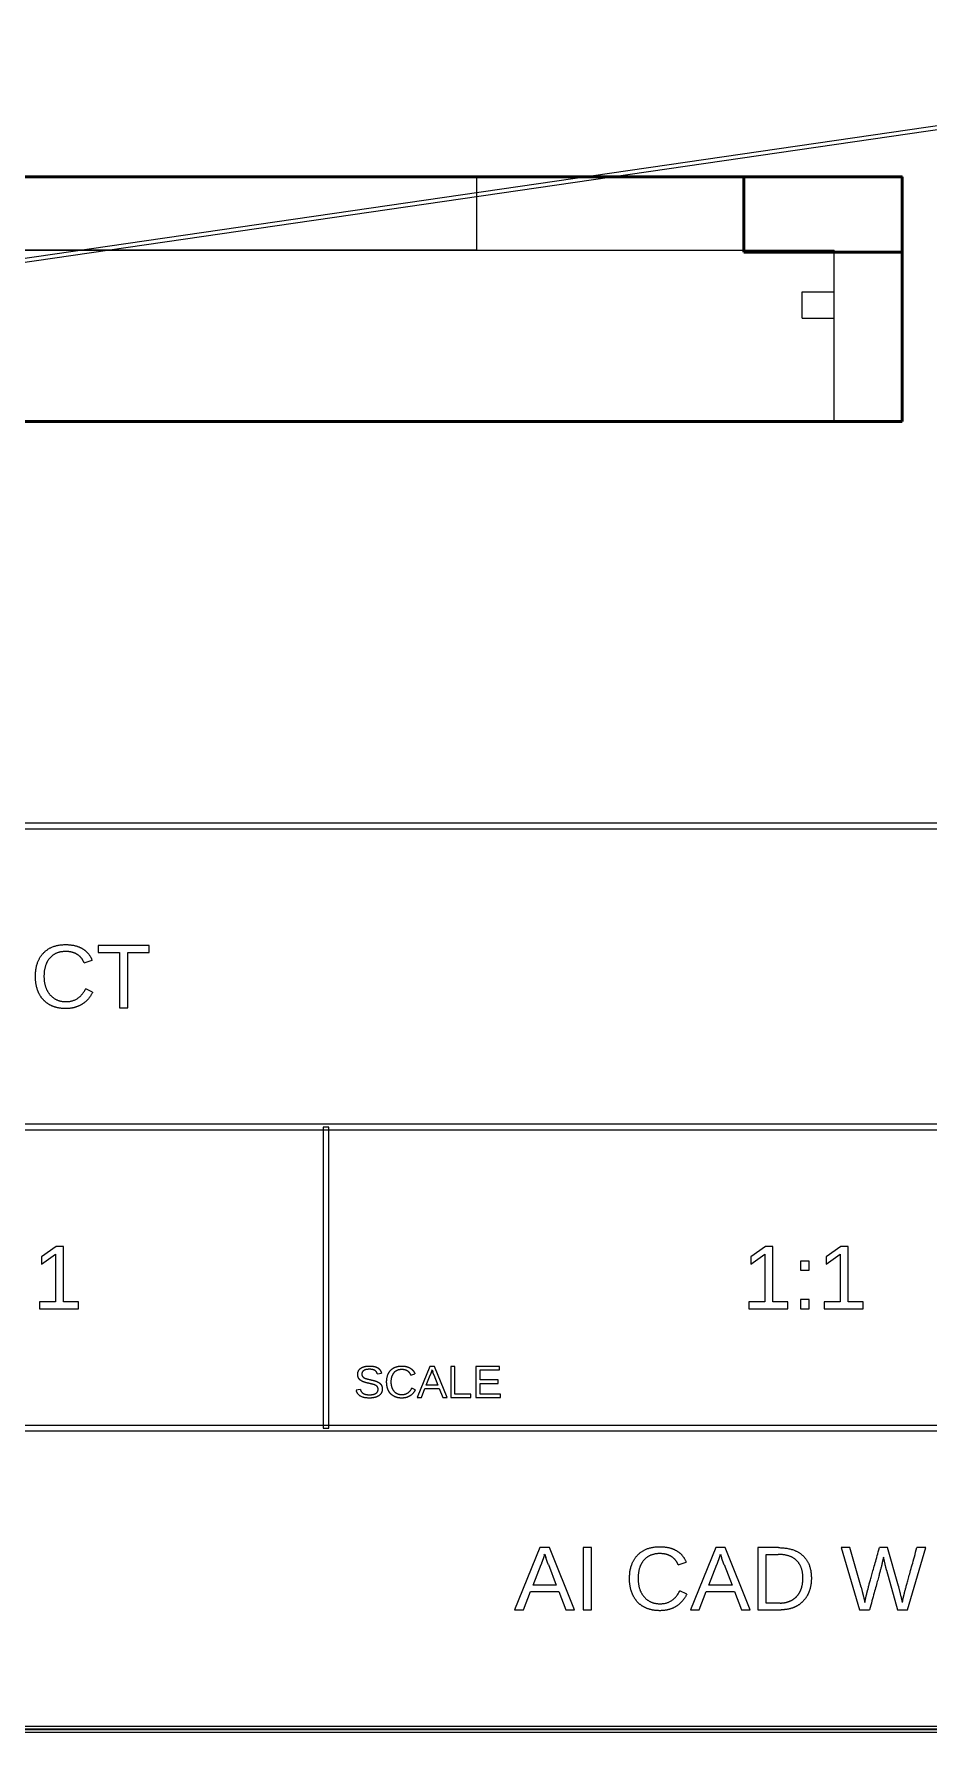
# Model space of a CAD drawing. Header units: millimetres. Extents: x 10 to 414, y 10 to 287.
# Drawn here: x 334.24 to 357.99, y 9.93 to 55.05 of the extents above; entities that cross this region are included whole.
import ezdxf

# ---------------------------------------------------------------- set-up
doc = ezdxf.new("R2010")
doc.units = ezdxf.units.MM
for name, color, linetype, lineweight in [('border', 7, 'Continuous', 35), ('dimensions', 7, 'Continuous', 13), ('hidden', 7, 'Continuous', 25), ('part', 7, 'Continuous', 50)]:
    doc.layers.add(name, color=color, linetype=linetype, lineweight=lineweight)

msp = doc.modelspace()

# ---------------------------------------------------------------- linework, layer by layer
at = {"layer": 'border'}
msp.add_line((10, 10), (410, 10), dxfattribs=at)
at = {"layer": 'dimensions'}
for p, q in [((374.993, 55.049), (321.882, 47.324)), ((321.896, 47.225), (375.007, 54.951)), ((410, 34.075), (240, 34.075)), ((240, 33.925), (410, 33.925)), ((335.942, 30.825), (335.942, 30.642)), ((337.299, 30.825), (335.942, 30.825)), ((337.299, 30.642), (337.299, 30.825)), ((335.569, 30.37), (335.781, 30.441)), ((335.942, 30.642), (336.509, 30.642)), ((336.509, 30.642), (336.509, 29.174)), ((336.732, 30.642), (337.299, 30.642)), ((336.732, 29.174), (336.732, 30.642)), ((335.796, 29.586), (335.614, 29.678)), ((336.509, 29.174), (336.732, 29.174)), ((410, 26.075), (240, 26.075)), ((240, 25.925), (410, 25.925)), ((341.925, 26), (341.925, 18)), ((342.075, 26), (341.925, 26)), ((342.075, 18), (342.075, 26)), ((334.827, 22.825), (334.437, 22.557)), ((334.437, 22.357), (334.81, 22.623)), ((334.81, 22.623), (334.81, 21.353)), ((335.022, 22.825), (334.827, 22.825)), ((335.022, 21.353), (335.022, 22.825)), ((353.67, 22.826), (353.28, 22.557)), ((353.28, 22.358), (353.653, 22.624)), ((353.653, 22.624), (353.653, 21.354)), ((353.865, 22.826), (353.67, 22.826)), ((353.865, 21.354), (353.865, 22.826)), ((355.672, 22.826), (355.281, 22.557)), ((355.281, 22.358), (355.654, 22.624)), ((355.654, 22.624), (355.654, 21.354)), ((355.866, 22.826), (355.672, 22.826)), ((355.866, 21.354), (355.866, 22.826)), ((334.437, 22.557), (334.437, 22.357)), ((353.28, 22.557), (353.28, 22.358)), ((354.603, 22.442), (354.603, 22.2)), ((354.831, 22.442), (354.603, 22.442)), ((354.603, 22.2), (354.831, 22.2)), ((354.831, 22.2), (354.831, 22.442)), ((355.281, 22.557), (355.281, 22.358)), ((334.389, 21.353), (334.389, 21.174)), ((334.81, 21.353), (334.389, 21.353)), ((335.424, 21.353), (335.022, 21.353)), ((335.424, 21.174), (335.424, 21.353)), ((353.232, 21.354), (353.232, 21.174)), ((353.653, 21.354), (353.232, 21.354)), ((354.267, 21.354), (353.865, 21.354)), ((354.267, 21.174), (354.267, 21.354)), ((354.603, 21.417), (354.603, 21.174)), ((354.831, 21.417), (354.603, 21.417)), ((354.831, 21.174), (354.831, 21.417)), ((355.233, 21.354), (355.233, 21.174)), ((355.654, 21.354), (355.233, 21.354)), ((356.268, 21.354), (355.866, 21.354)), ((356.268, 21.174), (356.268, 21.354)), ((334.389, 21.174), (335.424, 21.174)), ((353.232, 21.174), (354.267, 21.174)), ((354.603, 21.174), (354.831, 21.174)), ((355.233, 21.174), (356.268, 21.174)), ((343.361, 19.44), (343.471, 19.46)), ((344.253, 19.41), (344.359, 19.445)), ((344.752, 19.637), (344.415, 18.812)), ((344.66, 19.14), (344.765, 19.412)), ((344.879, 19.637), (344.752, 19.637)), ((344.809, 19.537), (344.814, 19.553)), ((344.814, 19.553), (344.83, 19.504)), ((344.863, 19.413), (344.969, 19.14)), ((345.211, 18.812), (344.879, 19.637)), ((345.311, 19.637), (345.311, 18.812)), ((345.423, 19.637), (345.311, 19.637)), ((345.423, 18.903), (345.423, 19.637)), ((345.979, 19.637), (345.979, 18.812)), ((346.605, 19.637), (345.979, 19.637)), ((346.091, 19.546), (346.605, 19.546)), ((346.091, 19.281), (346.091, 19.546)), ((346.605, 19.546), (346.605, 19.637)), ((342.908, 19.031), (342.8, 19.01)), ((344.367, 19.018), (344.275, 19.064)), ((344.531, 18.812), (344.626, 19.053)), ((344.626, 19.053), (345.002, 19.053)), ((344.969, 19.14), (344.66, 19.14)), ((345.002, 19.053), (345.096, 18.812)), ((346.57, 19.281), (346.091, 19.281)), ((346.091, 19.191), (346.57, 19.191)), ((346.091, 18.903), (346.091, 19.191)), ((346.57, 19.191), (346.57, 19.281)), ((344.415, 18.812), (344.531, 18.812)), ((345.096, 18.812), (345.211, 18.812)), ((345.311, 18.812), (345.84, 18.812)), ((345.84, 18.903), (345.423, 18.903)), ((345.84, 18.812), (345.84, 18.903)), ((345.979, 18.812), (346.629, 18.812)), ((346.629, 18.903), (346.091, 18.903)), ((346.629, 18.812), (346.629, 18.903)), ((410, 18.075), (240, 18.075)), ((240, 17.925), (410, 17.925)), ((341.925, 18), (342.075, 18)), ((347.681, 14.825), (347.008, 13.174)), ((347.936, 14.825), (347.681, 14.825)), ((347.795, 14.623), (347.806, 14.656)), ((347.806, 14.656), (347.837, 14.559)), ((348.599, 13.174), (347.936, 14.825)), ((348.825, 14.825), (348.825, 13.174)), ((349.049, 14.825), (348.825, 14.825)), ((349.049, 13.174), (349.049, 14.825)), ((351.352, 14.37), (351.564, 14.441)), ((352.349, 14.825), (351.675, 13.174)), ((352.603, 14.825), (352.349, 14.825)), ((352.463, 14.623), (352.473, 14.656)), ((352.473, 14.656), (352.505, 14.559)), ((353.267, 13.174), (352.603, 14.825)), ((353.468, 14.825), (353.468, 13.174)), ((354.014, 14.825), (353.468, 14.825)), ((353.692, 14.646), (354.01, 14.646)), ((353.692, 13.353), (353.692, 14.646)), ((355.682, 14.825), (356.168, 13.174)), ((355.915, 14.825), (355.682, 14.825)), ((356.212, 13.776), (355.915, 14.825)), ((356.913, 14.825), (356.699, 14.825)), ((357.201, 13.797), (356.913, 14.825)), ((357.442, 13.174), (357.928, 14.825)), ((357.928, 14.825), (357.695, 14.825)), ((347.497, 13.831), (347.708, 14.374)), ((347.903, 14.376), (348.115, 13.831)), ((352.165, 13.831), (352.376, 14.374)), ((352.571, 14.376), (352.783, 13.831)), ((356.889, 14.223), (357.175, 13.174)), ((347.24, 13.174), (347.429, 13.657)), ((347.429, 13.657), (348.182, 13.657)), ((348.115, 13.831), (347.497, 13.831)), ((348.182, 13.657), (348.371, 13.174)), ((351.579, 13.586), (351.396, 13.678)), ((351.907, 13.174), (352.097, 13.657)), ((352.097, 13.657), (352.849, 13.657)), ((352.783, 13.831), (352.165, 13.831)), ((352.849, 13.657), (353.038, 13.174)), ((347.008, 13.174), (347.24, 13.174)), ((348.371, 13.174), (348.599, 13.174)), ((348.825, 13.174), (349.049, 13.174)), ((351.675, 13.174), (351.907, 13.174)), ((353.038, 13.174), (353.267, 13.174)), ((353.468, 13.174), (354.086, 13.174)), ((354.06, 13.353), (353.692, 13.353)), ((356.168, 13.174), (356.435, 13.174)), ((357.175, 13.174), (357.442, 13.174)), ((357.314, 13.412), (357.304, 13.371)), ((410, 10.075), (240, 10.075)), ((240, 9.925), (410, 9.925))]:
    msp.add_line(p, q, dxfattribs=at)
for points in [[(334.49, 30.626), (334.703, 30.85), (335.08, 30.85)], [(335.08, 30.85), (335.344, 30.85), (335.521, 30.746)], [(335.521, 30.746), (335.698, 30.643), (335.781, 30.441)], [(334.277, 30.007), (334.277, 30.402), (334.49, 30.626)], [(334.656, 30.49), (334.504, 30.314), (334.504, 30.007)], [(335.083, 30.667), (334.809, 30.667), (334.656, 30.49)], [(335.385, 30.591), (335.257, 30.667), (335.083, 30.667)], [(335.569, 30.37), (335.512, 30.514), (335.385, 30.591)], [(334.372, 29.551), (334.277, 29.743), (334.277, 30.007)], [(334.504, 30.007), (334.504, 29.704), (334.663, 29.519)], [(334.65, 29.254), (334.468, 29.358), (334.372, 29.551)], [(334.663, 29.519), (334.821, 29.334), (335.092, 29.334)], [(335.092, 29.334), (335.439, 29.334), (335.614, 29.678)], [(335.796, 29.586), (335.695, 29.373), (335.51, 29.262)], [(335.082, 29.15), (334.832, 29.15), (334.65, 29.254)], [(335.51, 29.262), (335.325, 29.15), (335.082, 29.15)], [(342.839, 19.429), (342.839, 19.535), (342.92, 19.592)], [(342.854, 19.347), (342.839, 19.382), (342.839, 19.429)], [(342.92, 19.592), (343.001, 19.65), (343.152, 19.65)], [(343, 19.532), (342.948, 19.5), (342.948, 19.435)], [(342.948, 19.435), (342.948, 19.396), (342.968, 19.372)], [(343.151, 19.565), (343.052, 19.565), (343, 19.532)], [(343.292, 19.536), (343.241, 19.565), (343.151, 19.565)], [(343.152, 19.65), (343.293, 19.65), (343.367, 19.607)], [(343.361, 19.44), (343.343, 19.506), (343.292, 19.536)], [(343.367, 19.607), (343.442, 19.563), (343.471, 19.46)], [(343.607, 19.228), (343.607, 19.426), (343.713, 19.538)], [(343.713, 19.538), (343.82, 19.65), (344.009, 19.65)], [(343.797, 19.47), (343.721, 19.382), (343.721, 19.228)], [(344.01, 19.558), (343.873, 19.558), (343.797, 19.47)], [(344.009, 19.65), (344.141, 19.65), (344.229, 19.598)], [(344.161, 19.52), (344.097, 19.558), (344.01, 19.558)], [(344.253, 19.41), (344.224, 19.482), (344.161, 19.52)], [(344.229, 19.598), (344.318, 19.546), (344.359, 19.445)], [(344.809, 19.537), (344.794, 19.488), (344.765, 19.412)], [(344.863, 19.413), (344.846, 19.453), (344.83, 19.504)], [(343.15, 18.8), (342.848, 18.8), (342.8, 19.01)], [(342.899, 19.284), (342.87, 19.311), (342.854, 19.347)], [(342.979, 19.236), (342.928, 19.258), (342.899, 19.284)], [(342.908, 19.031), (342.927, 18.957), (342.988, 18.922)], [(342.968, 19.372), (342.988, 19.347), (343.026, 19.329)], [(343.128, 19.193), (343.03, 19.214), (342.979, 19.236)], [(343.026, 19.329), (343.064, 19.312), (343.178, 19.287)], [(343.23, 19.169), (343.184, 19.18), (343.128, 19.193)], [(343.178, 19.287), (343.216, 19.278), (343.254, 19.269)], [(343.31, 19.141), (343.276, 19.157), (343.23, 19.169)], [(343.254, 19.269), (343.292, 19.26), (343.326, 19.247)], [(343.362, 19.099), (343.343, 19.125), (343.31, 19.141)], [(343.321, 18.925), (343.38, 18.962), (343.38, 19.034)], [(343.326, 19.247), (343.361, 19.235), (343.391, 19.218)], [(343.38, 19.034), (343.38, 19.074), (343.362, 19.099)], [(343.391, 19.218), (343.421, 19.201), (343.443, 19.176)], [(343.491, 19.04), (343.491, 18.925), (343.401, 18.863)], [(343.443, 19.176), (343.466, 19.152), (343.478, 19.118)], [(343.478, 19.118), (343.491, 19.085), (343.491, 19.04)], [(343.655, 19), (343.607, 19.096), (343.607, 19.228)], [(343.793, 18.852), (343.702, 18.904), (343.655, 19)], [(343.721, 19.228), (343.721, 19.077), (343.8, 18.984)], [(343.8, 18.984), (343.879, 18.892), (344.015, 18.892)], [(344.015, 18.892), (344.188, 18.892), (344.275, 19.064)], [(344.367, 19.018), (344.316, 18.911), (344.224, 18.856)], [(342.988, 18.922), (343.049, 18.887), (343.154, 18.887)], [(343.401, 18.863), (343.312, 18.8), (343.15, 18.8)], [(343.154, 18.887), (343.262, 18.887), (343.321, 18.925)], [(344.009, 18.8), (343.885, 18.8), (343.793, 18.852)], [(344.224, 18.856), (344.131, 18.8), (344.009, 18.8)], [(347.795, 14.623), (347.766, 14.526), (347.708, 14.374)], [(347.903, 14.376), (347.87, 14.457), (347.837, 14.559)], [(350.059, 14.007), (350.059, 14.402), (350.272, 14.626)], [(350.272, 14.626), (350.486, 14.85), (350.863, 14.85)], [(350.439, 14.49), (350.287, 14.314), (350.287, 14.007)], [(350.865, 14.667), (350.591, 14.667), (350.439, 14.49)], [(350.863, 14.85), (351.127, 14.85), (351.304, 14.746)], [(351.167, 14.591), (351.04, 14.667), (350.865, 14.667)], [(351.352, 14.37), (351.294, 14.514), (351.167, 14.591)], [(351.304, 14.746), (351.481, 14.643), (351.564, 14.441)], [(352.463, 14.623), (352.433, 14.526), (352.376, 14.374)], [(352.571, 14.376), (352.538, 14.457), (352.505, 14.559)], [(354.496, 14.485), (354.328, 14.646), (354.01, 14.646)], [(354.014, 14.825), (354.434, 14.825), (354.662, 14.615)], [(354.665, 14.016), (354.665, 14.323), (354.496, 14.485)], [(354.662, 14.615), (354.89, 14.404), (354.89, 14.016)], [(356.374, 13.652), (356.411, 13.804), (356.699, 14.825)], [(356.807, 14.575), (356.776, 14.439), (356.755, 14.348)], [(356.889, 14.223), (356.861, 14.321), (356.807, 14.575)], [(357.366, 13.631), (357.386, 13.716), (357.695, 14.825)], [(350.155, 13.551), (350.059, 13.743), (350.059, 14.007)], [(350.287, 14.007), (350.287, 13.704), (350.445, 13.519)], [(354.591, 13.662), (354.665, 13.812), (354.665, 14.016)], [(354.89, 14.016), (354.89, 13.761), (354.79, 13.569)], [(356.755, 14.348), (356.734, 14.257), (356.435, 13.174)], [(350.432, 13.254), (350.25, 13.358), (350.155, 13.551)], [(350.875, 13.334), (351.222, 13.334), (351.396, 13.678)], [(351.579, 13.586), (351.477, 13.373), (351.293, 13.262)], [(354.379, 13.433), (354.517, 13.512), (354.591, 13.662)], [(354.79, 13.569), (354.69, 13.378), (354.508, 13.276)], [(356.212, 13.776), (356.264, 13.579), (356.309, 13.371)], [(356.309, 13.371), (356.337, 13.5), (356.374, 13.652)], [(357.201, 13.797), (357.266, 13.545), (357.304, 13.371)], [(357.314, 13.412), (357.346, 13.546), (357.366, 13.631)], [(350.864, 13.15), (350.615, 13.15), (350.432, 13.254)], [(350.445, 13.519), (350.604, 13.334), (350.875, 13.334)], [(351.293, 13.262), (351.108, 13.15), (350.864, 13.15)], [(354.06, 13.353), (354.242, 13.353), (354.379, 13.433)], [(354.508, 13.276), (354.325, 13.174), (354.086, 13.174)]]:
    msp.add_open_spline(points, degree=2, dxfattribs=at)
at = {"layer": 'hidden'}
for p, q in [((286.9, 51.25), (353.1, 51.25)), ((346, 51.25), (294, 51.25)), ((346, 51.25), (294, 51.25)), ((346, 49.3), (346, 51.25)), ((346, 49.3), (346, 51.25)), ((353.1, 49.25), (353.1, 51.25)), ((357.3, 49.25), (357.3, 51.25)), ((284.5, 49.3), (355.5, 49.3)), ((284.5, 49.3), (355.5, 49.3)), ((346, 49.3), (294, 49.3)), ((346, 49.3), (294, 49.3)), ((353.1, 49.25), (357.3, 49.25)), ((355.5, 44.75), (355.5, 49.3)), ((355.5, 44.75), (355.5, 49.3)), ((357.3, 44.75), (357.3, 49.25)), ((354.65, 48.2), (355.5, 48.2)), ((354.65, 47.5), (354.65, 48.2)), ((354.65, 48.2), (355.5, 48.2)), ((354.65, 47.5), (354.65, 48.2)), ((355.5, 47.5), (355.5, 48.2)), ((355.5, 47.5), (355.5, 48.2)), ((354.65, 47.5), (355.5, 47.5)), ((354.65, 47.5), (355.5, 47.5)), ((282.7, 44.75), (357.3, 44.75)), ((355.5, 44.75), (284.5, 44.75)), ((355.5, 44.75), (284.5, 44.75))]:
    msp.add_line(p, q, dxfattribs=at)
for points in [[(357.3, 51.25), (357.287, 51.25), (357.274, 51.25), (357.234, 51.25), (357.195, 51.25), (357.13, 51.25), (357.064, 51.25), (356.974, 51.25), (356.884, 51.25), (356.77, 51.25), (356.656, 51.25), (356.52, 51.25), (356.384, 51.25), (356.227, 51.25), (356.07, 51.25), (355.894, 51.25), (355.719, 51.25), (355.527, 51.25), (355.335, 51.25), (355.128, 51.25), (354.922, 51.25), (354.705, 51.25), (354.487, 51.25), (354.261, 51.25), (354.035, 51.25), (353.572, 51.25), (353.1, 51.25)], [(357.3, 49.25), (357.287, 49.25), (357.274, 49.25), (357.234, 49.25), (357.195, 49.25), (357.13, 49.25), (357.064, 49.25), (356.974, 49.25), (356.884, 49.25), (356.77, 49.25), (356.656, 49.25), (356.52, 49.25), (356.384, 49.25), (356.227, 49.25), (356.07, 49.25), (355.894, 49.25), (355.719, 49.25), (355.527, 49.25), (355.335, 49.25), (355.128, 49.25), (354.922, 49.25), (354.705, 49.25), (354.487, 49.25), (354.261, 49.25), (354.035, 49.25), (353.572, 49.25), (353.1, 49.25)], [(357.3, 49.25), (357.287, 49.25), (357.274, 49.25), (357.234, 49.25), (357.195, 49.25), (357.13, 49.25), (357.064, 49.25), (356.974, 49.25), (356.884, 49.25), (356.77, 49.25), (356.656, 49.25), (356.52, 49.25), (356.384, 49.25), (356.227, 49.25), (356.07, 49.25), (355.894, 49.25), (355.719, 49.25), (355.527, 49.25), (355.335, 49.25), (355.128, 49.25), (354.922, 49.25), (354.705, 49.25), (354.487, 49.25), (354.261, 49.25), (354.035, 49.25), (353.572, 49.25), (353.1, 49.25)]]:
    msp.add_open_spline(points, degree=2, knots=[0, 0, 0, 0.071429, 0.071429, 0.142857, 0.142857, 0.214286, 0.214286, 0.285714, 0.285714, 0.357143, 0.357143, 0.428571, 0.428571, 0.5, 0.5, 0.571429, 0.571429, 0.642857, 0.642857, 0.714286, 0.714286, 0.785714, 0.785714, 0.857143, 0.857143, 1, 1, 1], dxfattribs=at)
at = {"layer": 'part'}
for p, q in [((286.9, 51.25), (353.1, 51.25)), ((353.1, 49.25), (353.1, 51.25)), ((357.3, 49.25), (357.3, 51.25)), ((353.1, 49.25), (357.3, 49.25)), ((357.3, 44.75), (357.3, 49.25)), ((282.7, 44.75), (357.3, 44.75))]:
    msp.add_line(p, q, dxfattribs=at)
msp.add_open_spline([(357.3, 51.25), (357.287, 51.25), (357.274, 51.25), (357.234, 51.25), (357.195, 51.25), (357.13, 51.25), (357.064, 51.25), (356.974, 51.25), (356.884, 51.25), (356.77, 51.25), (356.656, 51.25), (356.52, 51.25), (356.384, 51.25), (356.227, 51.25), (356.07, 51.25), (355.894, 51.25), (355.719, 51.25), (355.527, 51.25), (355.335, 51.25), (355.128, 51.25), (354.922, 51.25), (354.705, 51.25), (354.487, 51.25), (354.261, 51.25), (354.035, 51.25), (353.572, 51.25), (353.1, 51.25)], degree=2, knots=[0, 0, 0, 0.071429, 0.071429, 0.142857, 0.142857, 0.214286, 0.214286, 0.285714, 0.285714, 0.357143, 0.357143, 0.428571, 0.428571, 0.5, 0.5, 0.571429, 0.571429, 0.642857, 0.642857, 0.714286, 0.714286, 0.785714, 0.785714, 0.857143, 0.857143, 1, 1, 1], dxfattribs=at)

doc.saveas('drawing.dxf')
